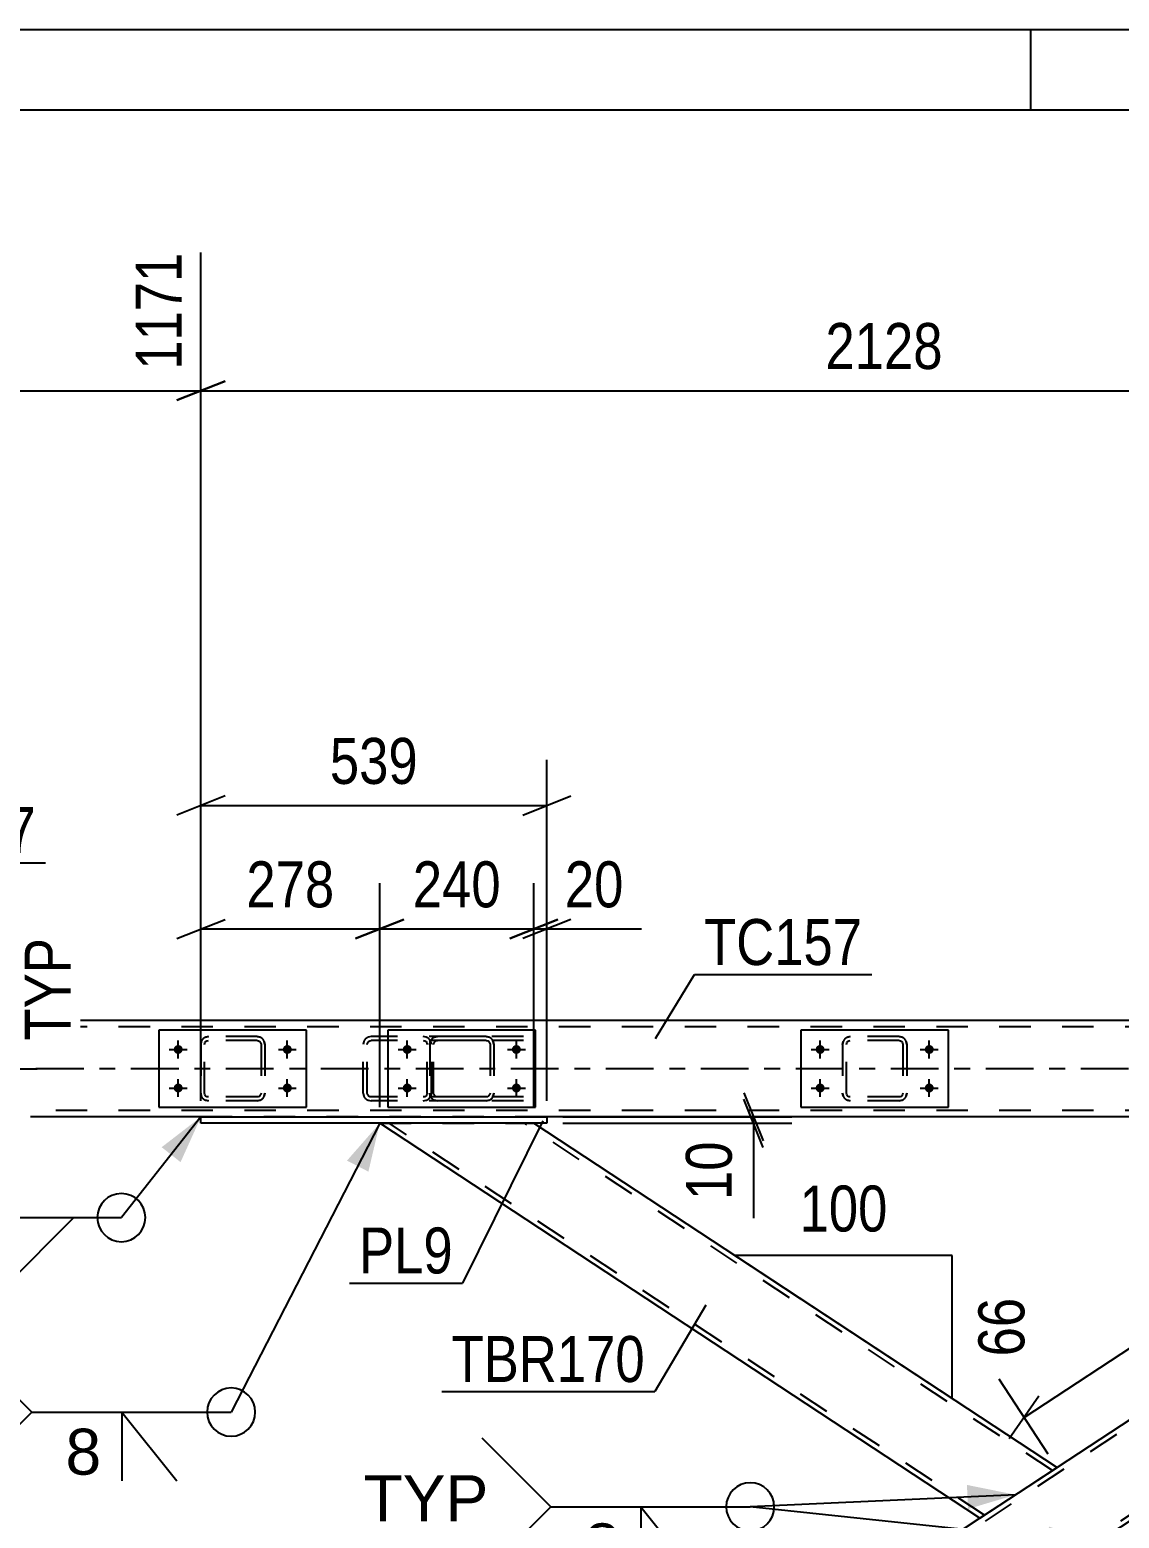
# Model space of a CAD drawing. Header units: millimetres. Extents: x -808 to 381, y -747 to 94.
# Drawn here: x -731.3 to -663.4, y 1.6 to 94.3 of the extents above; entities that cross this region are included whole.
import ezdxf

# ---------------------------------------------------------------- set-up
doc = ezdxf.new("R2010")
doc.units = ezdxf.units.MM
doc.linetypes.add('DXK_LINE_DOT2', pattern=[3.9198, 1.9599, -1.9599])
doc.linetypes.add('DXK_LINE_DOT3', pattern=[5.9187, 2.979, -0.9799, 0.9799, -0.9799])
doc.styles.add('Arial', font='arial.ttf', dxfattribs={"height": 0.2})
doc.styles.add('Arial Narrow', font='ARIALN.TTF', dxfattribs={"height": 0.2})

# ---------------------------------------------------------------- blocks, each defined once
blk = doc.blocks.new('Unknown-232923327-64945')
at = {"color": 5, "linetype": 'Continuous'}
for p, q in [((381.123, 94.316), (-807.877, 94.316)), ((-668.877, 89.316), (-668.877, 94.316)), ((376.123, 89.316), (-802.877, 89.316))]:
    blk.add_line(p, q, dxfattribs=at)
blk = doc.blocks.new('Part-232923327-69536 - 69491')
at = {"color": 7, "linetype": 'DXK_LINE_DOT2'}
for p, q in [((-709.975, 31.598), (-710.171, 31.562)), ((-700.494, 31.598), (-709.975, 31.598)), ((-706.545, 31.562), (-706.74, 31.598)), ((-710.447, 31.302), (-710.486, 31.118)), ((-710.486, 28.078), (-710.486, 31.118)), ((-710.231, 31.118), (-710.211, 31.21)), ((-710.231, 28.078), (-710.231, 31.118)), ((-710.211, 31.21), (-710.156, 31.288)), ((-710.156, 31.288), (-710.073, 31.34)), ((-710.073, 31.34), (-709.975, 31.358)), ((-700.494, 31.358), (-709.975, 31.358)), ((-706.74, 31.358), (-706.642, 31.34)), ((-706.642, 31.34), (-706.56, 31.288)), ((-706.56, 31.288), (-706.504, 31.21)), ((-706.504, 31.21), (-706.485, 31.118)), ((-706.485, 28.078), (-706.485, 31.118)), ((-706.229, 31.118), (-706.268, 31.302)), ((-706.229, 28.078), (-706.229, 31.118)), ((-710.486, 28.078), (-710.447, 27.895)), ((-710.211, 27.986), (-710.231, 28.078)), ((-710.156, 27.909), (-710.211, 27.986)), ((-710.073, 27.857), (-710.156, 27.909)), ((-709.975, 27.838), (-710.073, 27.857)), ((-700.494, 27.838), (-709.975, 27.838)), ((-706.642, 27.857), (-706.74, 27.838)), ((-706.56, 27.909), (-706.642, 27.857)), ((-706.504, 27.986), (-706.56, 27.909)), ((-706.485, 28.078), (-706.504, 27.986)), ((-706.268, 27.895), (-706.229, 28.078)), ((-710.171, 27.635), (-709.975, 27.598)), ((-700.494, 27.598), (-709.975, 27.598)), ((-706.74, 27.598), (-706.545, 27.635))]:
    blk.add_line(p, q, dxfattribs=at)
for centre, start, end in [((-709.995, 31.098), 110.75832, 155.68005), ((-706.721, 31.098), 24.31996, 69.24169), ((-709.995, 28.099), 204.31996, 249.24169), ((-706.721, 28.099), 290.75832, 335.68005)]:
    blk.add_arc(centre, 0.496, start, end, dxfattribs=at)
blk = doc.blocks.new('Part-232923327-142490 - 69491')
at = {"color": 7, "linetype": 'DXK_LINE_DOT2'}
for p, q in [((-706.037, 31.562), (-705.854, 31.598)), ((-705.854, 31.598), (-706.037, 31.562)), ((-702.814, 31.598), (-705.854, 31.598)), ((-702.814, 31.598), (-702.63, 31.562)), ((-702.63, 31.562), (-702.814, 31.598)), ((-706.334, 31.118), (-706.297, 31.302)), ((-706.297, 31.302), (-706.334, 31.118)), ((-706.334, 31.118), (-706.334, 28.078)), ((-706.094, 31.118), (-706.076, 31.21)), ((-706.094, 28.078), (-706.094, 31.118)), ((-706.076, 31.21), (-706.024, 31.288)), ((-706.024, 31.288), (-705.946, 31.34)), ((-705.946, 31.34), (-705.854, 31.358)), ((-702.814, 31.358), (-705.854, 31.358)), ((-702.814, 31.358), (-702.722, 31.34)), ((-702.722, 31.34), (-702.644, 31.288)), ((-702.644, 31.288), (-702.592, 31.21)), ((-702.592, 31.21), (-702.574, 31.118)), ((-702.574, 31.118), (-702.574, 28.078)), ((-702.37, 31.302), (-702.334, 31.118)), ((-702.334, 31.118), (-702.37, 31.302)), ((-702.334, 31.118), (-702.334, 28.078)), ((-706.297, 27.895), (-706.334, 28.078)), ((-706.334, 28.078), (-706.297, 27.895)), ((-706.076, 27.986), (-706.094, 28.078)), ((-706.024, 27.909), (-706.076, 27.986)), ((-705.946, 27.857), (-706.024, 27.909)), ((-705.854, 27.838), (-705.946, 27.857)), ((-702.814, 27.838), (-705.854, 27.838)), ((-702.722, 27.857), (-702.814, 27.838)), ((-702.644, 27.909), (-702.722, 27.857)), ((-702.592, 27.986), (-702.644, 27.909)), ((-702.574, 28.078), (-702.592, 27.986)), ((-702.334, 28.078), (-702.37, 27.895)), ((-702.37, 27.895), (-702.334, 28.078)), ((-705.854, 27.598), (-706.037, 27.635)), ((-706.037, 27.635), (-705.854, 27.598)), ((-702.814, 27.598), (-705.854, 27.598)), ((-702.63, 27.635), (-702.814, 27.598)), ((-702.814, 27.598), (-702.63, 27.635))]:
    blk.add_line(p, q, dxfattribs=at)
at = {"color": 7, "linetype": 'DXK_LINE_DOT3'}
blk.add_line((-704.334, 29.598), (-704.334, 29.598), dxfattribs=at)
at = {"color": 7, "linetype": 'DXK_LINE_DOT2'}
for centre, start, end in [((-705.854, 31.118), 112.50001, 157.50001), ((-705.854, 31.118), 112.50001, 157.50001), ((-702.814, 31.118), 22.50001, 67.50001), ((-702.814, 31.118), 22.50001, 67.50001), ((-705.854, 28.078), 202.50001, 247.50001), ((-705.854, 28.078), 202.50001, 247.50001), ((-702.814, 28.078), 292.50001, 337.50001), ((-702.814, 28.078), 292.50001, 337.50001)]:
    blk.add_arc(centre, 0.48, start, end, dxfattribs=at)
blk = doc.blocks.new('Part-232923327-69566 - 69491')
at = {"color": 2, "linetype": 'Continuous'}
for p, q in [((-605.006, 32.598), (-731.206, 32.598)), ((-720.587, 26.598), (-731.206, 26.598)), ((-635.452, 26.598), (-699.041, 26.598))]:
    blk.add_line(p, q, dxfattribs=at)
at = {"color": 7, "linetype": 'DXK_LINE_DOT2'}
for p, q in [((-100.513, 32.198), (-731.206, 32.198)), ((-100.513, 26.998), (-731.206, 26.998)), ((-699.041, 26.598), (-720.587, 26.598))]:
    blk.add_line(p, q, dxfattribs=at)
at = {"color": 7, "linetype": 'DXK_LINE_DOT3'}
blk.add_line((-100.513, 29.598), (-731.206, 29.598), dxfattribs=at)
blk = doc.blocks.new('Part-232923327-69571 - 69491')
at = {"color": 2, "linetype": 'Continuous'}
for p, q in [((-672.051, 1.598), (-709.449, 26.198)), ((-699.841, 26.198), (-667.247, 4.758)), ((-672.051, 1.598), (-667.247, 4.758))]:
    blk.add_line(p, q, dxfattribs=at)
at = {"color": 7, "linetype": 'DXK_LINE_DOT2'}
for p, q in [((-709.449, 26.198), (-699.841, 26.198)), ((-671.76, 1.79), (-708.867, 26.198)), ((-667.538, 4.567), (-700.423, 26.198))]:
    blk.add_line(p, q, dxfattribs=at)
blk = doc.blocks.new('Part-232923327-69512 - 69491')
at = {"color": 7, "linetype": 'DXK_LINE_DOT2'}
for p, q in [((-634.07, 26.198), (-709.413, -23.361)), ((-625.627, 26.198), (-700.97, -23.361)), ((-625.045, 26.198), (-634.652, 26.198)), ((-667.247, 4.758), (-672.051, 1.598)), ((-662.443, 1.598), (-667.247, -1.561)), ((-700.387, -23.361), (-709.995, -23.361))]:
    blk.add_line(p, q, dxfattribs=at)
at = {"color": 2, "linetype": 'Continuous'}
for p, q in [((-634.652, 26.198), (-667.247, 4.758)), ((-625.045, 26.198), (-662.443, 1.598)), ((-672.051, 1.598), (-709.995, -23.361)), ((-667.247, -1.561), (-700.387, -23.361))]:
    blk.add_line(p, q, dxfattribs=at)
blk = doc.blocks.new('Part-232923327-69592 - 69491')
at = {"color": 2, "linetype": 'Continuous'}
for p, q in [((-720.587, 26.598), (-699.041, 26.598)), ((-720.587, 26.198), (-720.587, 26.598)), ((-699.041, 26.198), (-720.587, 26.198)), ((-699.041, 26.598), (-699.041, 26.198))]:
    blk.add_line(p, q, dxfattribs=at)
blk = doc.blocks.new('Part-232923327-142432 - 69491')
at = {"color": 7, "linetype": 'DXK_LINE_DOT2'}
for p, q in [((-720.309, 31.562), (-720.126, 31.598)), ((-720.126, 31.598), (-720.309, 31.562)), ((-717.086, 31.598), (-720.126, 31.598)), ((-717.086, 31.598), (-716.902, 31.562)), ((-716.902, 31.562), (-717.086, 31.598)), ((-720.606, 31.118), (-720.569, 31.302)), ((-720.569, 31.302), (-720.606, 31.118)), ((-720.606, 31.118), (-720.606, 28.078)), ((-720.366, 31.118), (-720.347, 31.21)), ((-720.366, 28.078), (-720.366, 31.118)), ((-720.347, 31.21), (-720.295, 31.288)), ((-720.295, 31.288), (-720.218, 31.34)), ((-720.218, 31.34), (-720.126, 31.358)), ((-717.086, 31.358), (-720.126, 31.358)), ((-717.086, 31.358), (-716.994, 31.34)), ((-716.994, 31.34), (-716.916, 31.288)), ((-716.916, 31.288), (-716.864, 31.21)), ((-716.864, 31.21), (-716.846, 31.118)), ((-716.846, 31.118), (-716.846, 28.078)), ((-716.642, 31.302), (-716.606, 31.118)), ((-716.606, 31.118), (-716.642, 31.302)), ((-716.606, 31.118), (-716.606, 28.078)), ((-720.569, 27.895), (-720.606, 28.078)), ((-720.606, 28.078), (-720.569, 27.895)), ((-720.347, 27.986), (-720.366, 28.078)), ((-720.295, 27.909), (-720.347, 27.986)), ((-720.218, 27.857), (-720.295, 27.909)), ((-720.126, 27.838), (-720.218, 27.857)), ((-717.086, 27.838), (-720.126, 27.838)), ((-716.994, 27.857), (-717.086, 27.838)), ((-716.916, 27.909), (-716.994, 27.857)), ((-716.864, 27.986), (-716.916, 27.909)), ((-716.846, 28.078), (-716.864, 27.986)), ((-716.606, 28.078), (-716.642, 27.895)), ((-716.642, 27.895), (-716.606, 28.078)), ((-720.126, 27.598), (-720.309, 27.635)), ((-720.309, 27.635), (-720.126, 27.598)), ((-717.086, 27.598), (-720.126, 27.598)), ((-716.902, 27.635), (-717.086, 27.598)), ((-717.086, 27.598), (-716.902, 27.635))]:
    blk.add_line(p, q, dxfattribs=at)
at = {"color": 7, "linetype": 'DXK_LINE_DOT3'}
blk.add_line((-718.606, 29.598), (-718.606, 29.598), dxfattribs=at)
at = {"color": 7, "linetype": 'DXK_LINE_DOT2'}
for centre, start, end in [((-720.126, 31.118), 112.50001, 157.50001), ((-720.126, 31.118), 112.50001, 157.50001), ((-717.086, 31.118), 22.50001, 67.50001), ((-717.086, 31.118), 22.50001, 67.50001), ((-720.126, 28.078), 202.50001, 247.50001), ((-720.126, 28.078), 202.50001, 247.50001), ((-717.086, 28.078), 292.50001, 337.50001), ((-717.086, 28.078), 292.50001, 337.50001)]:
    blk.add_arc(centre, 0.48, start, end, dxfattribs=at)
blk = doc.blocks.new('Bolt-232923327-142549 - 69491')
at = {"linetype": 'Continuous'}
for points in [[(-707.734, 31.078, -1), (-707.734, 30.518, -1)], [(-700.934, 31.078, -1), (-700.934, 30.518, -1)], [(-707.734, 28.678, -1), (-707.734, 28.118, -1)], [(-700.934, 28.678, -1), (-700.934, 28.118, -1)]]:
    blk.add_hatch(color=1, dxfattribs=at).paths.add_polyline_path(points)
at = {"color": 1, "linetype": 'Continuous'}
for p, q in [((-708.294, 30.798), (-707.174, 30.798)), ((-707.734, 30.238), (-707.734, 31.358)), ((-701.494, 30.798), (-700.374, 30.798)), ((-700.934, 30.238), (-700.934, 31.358)), ((-707.734, 27.838), (-707.734, 28.958)), ((-700.934, 27.838), (-700.934, 28.958)), ((-708.294, 28.398), (-707.174, 28.398)), ((-701.494, 28.398), (-700.374, 28.398))]:
    blk.add_line(p, q, dxfattribs=at)
blk = doc.blocks.new('Part-232923327-142491 - 69491')
at = {"color": 2, "linetype": 'Continuous'}
for p, q in [((-699.734, 31.998), (-708.934, 31.998)), ((-708.934, 31.998), (-708.934, 27.198)), ((-699.734, 27.198), (-699.734, 31.998)), ((-708.934, 27.198), (-699.734, 27.198))]:
    blk.add_line(p, q, dxfattribs=at)
blk = doc.blocks.new('Part-232923327-142433 - 69491')
at = {"color": 2, "linetype": 'Continuous'}
for p, q in [((-714.006, 31.998), (-723.206, 31.998)), ((-723.206, 31.998), (-723.206, 27.198)), ((-714.006, 27.198), (-714.006, 31.998)), ((-723.206, 27.198), (-714.006, 27.198))]:
    blk.add_line(p, q, dxfattribs=at)
blk = doc.blocks.new('Part-232923327-142436 - 69491')
at = {"color": 7, "linetype": 'DXK_LINE_DOT2'}
for p, q in [((-680.309, 31.562), (-680.126, 31.598)), ((-680.126, 31.598), (-680.309, 31.562)), ((-677.086, 31.598), (-680.126, 31.598)), ((-677.086, 31.598), (-676.902, 31.562)), ((-676.902, 31.562), (-677.086, 31.598)), ((-680.606, 31.118), (-680.569, 31.302)), ((-680.569, 31.302), (-680.606, 31.118)), ((-680.606, 31.118), (-680.606, 28.078)), ((-680.366, 31.118), (-680.347, 31.21)), ((-680.366, 28.078), (-680.366, 31.118)), ((-680.347, 31.21), (-680.295, 31.288)), ((-680.295, 31.288), (-680.218, 31.34)), ((-680.218, 31.34), (-680.126, 31.358)), ((-677.086, 31.358), (-680.126, 31.358)), ((-677.086, 31.358), (-676.994, 31.34)), ((-676.994, 31.34), (-676.916, 31.288)), ((-676.916, 31.288), (-676.864, 31.21)), ((-676.864, 31.21), (-676.846, 31.118)), ((-676.846, 31.118), (-676.846, 28.078)), ((-676.642, 31.302), (-676.606, 31.118)), ((-676.606, 31.118), (-676.642, 31.302)), ((-676.606, 31.118), (-676.606, 28.078)), ((-680.569, 27.895), (-680.606, 28.078)), ((-680.606, 28.078), (-680.569, 27.895)), ((-680.347, 27.986), (-680.366, 28.078)), ((-680.295, 27.909), (-680.347, 27.986)), ((-680.218, 27.857), (-680.295, 27.909)), ((-680.126, 27.838), (-680.218, 27.857)), ((-677.086, 27.838), (-680.126, 27.838)), ((-676.994, 27.857), (-677.086, 27.838)), ((-676.916, 27.909), (-676.994, 27.857)), ((-676.864, 27.986), (-676.916, 27.909)), ((-676.846, 28.078), (-676.864, 27.986)), ((-676.606, 28.078), (-676.642, 27.895)), ((-676.642, 27.895), (-676.606, 28.078)), ((-680.126, 27.598), (-680.309, 27.635)), ((-680.309, 27.635), (-680.126, 27.598)), ((-677.086, 27.598), (-680.126, 27.598)), ((-676.902, 27.635), (-677.086, 27.598)), ((-677.086, 27.598), (-676.902, 27.635))]:
    blk.add_line(p, q, dxfattribs=at)
at = {"color": 7, "linetype": 'DXK_LINE_DOT3'}
blk.add_line((-678.606, 29.598), (-678.606, 29.598), dxfattribs=at)
at = {"color": 7, "linetype": 'DXK_LINE_DOT2'}
for centre, start, end in [((-680.126, 31.118), 112.50001, 157.50001), ((-680.126, 31.118), 112.50001, 157.50001), ((-677.086, 31.118), 22.50001, 67.50001), ((-677.086, 31.118), 22.50001, 67.50001), ((-680.126, 28.078), 202.50001, 247.50001), ((-680.126, 28.078), 202.50001, 247.50001), ((-677.086, 28.078), 292.50001, 337.50001), ((-677.086, 28.078), 292.50001, 337.50001)]:
    blk.add_arc(centre, 0.48, start, end, dxfattribs=at)
blk = doc.blocks.new('Part-232923327-142437 - 69491')
at = {"color": 2, "linetype": 'Continuous'}
for p, q in [((-674.006, 31.998), (-683.206, 31.998)), ((-683.206, 31.998), (-683.206, 27.198)), ((-674.006, 27.198), (-674.006, 31.998)), ((-683.206, 27.198), (-674.006, 27.198))]:
    blk.add_line(p, q, dxfattribs=at)
blk = doc.blocks.new('Bolt-232923327-142522 - 69491')
at = {"linetype": 'Continuous'}
for points in [[(-722.006, 31.078, -1), (-722.006, 30.518, -1)], [(-715.206, 31.078, -1), (-715.206, 30.518, -1)], [(-722.006, 28.678, -1), (-722.006, 28.118, -1)], [(-715.206, 28.678, -1), (-715.206, 28.118, -1)]]:
    blk.add_hatch(color=1, dxfattribs=at).paths.add_polyline_path(points)
at = {"color": 1, "linetype": 'Continuous'}
for p, q in [((-722.566, 30.798), (-721.446, 30.798)), ((-722.006, 30.238), (-722.006, 31.358)), ((-715.766, 30.798), (-714.646, 30.798)), ((-715.206, 30.238), (-715.206, 31.358)), ((-722.006, 27.838), (-722.006, 28.958)), ((-715.206, 27.838), (-715.206, 28.958)), ((-722.566, 28.398), (-721.446, 28.398)), ((-715.766, 28.398), (-714.646, 28.398))]:
    blk.add_line(p, q, dxfattribs=at)
blk = doc.blocks.new('Bolt-232923327-142524 - 69491')
at = {"linetype": 'Continuous'}
for points in [[(-682.006, 31.078, -1), (-682.006, 30.518, -1)], [(-675.206, 31.078, -1), (-675.206, 30.518, -1)], [(-682.006, 28.678, -1), (-682.006, 28.118, -1)], [(-675.206, 28.678, -1), (-675.206, 28.118, -1)]]:
    blk.add_hatch(color=1, dxfattribs=at).paths.add_polyline_path(points)
at = {"color": 1, "linetype": 'Continuous'}
for p, q in [((-682.566, 30.798), (-681.446, 30.798)), ((-682.006, 30.238), (-682.006, 31.358)), ((-675.766, 30.798), (-674.646, 30.798)), ((-675.206, 30.238), (-675.206, 31.358)), ((-682.006, 27.838), (-682.006, 28.958)), ((-675.206, 27.838), (-675.206, 28.958)), ((-682.566, 28.398), (-681.446, 28.398)), ((-675.766, 28.398), (-674.646, 28.398))]:
    blk.add_line(p, q, dxfattribs=at)
blk = doc.blocks.new('AngleDimension-232923327-141459 - 69491')
at = {"color": 7, "linetype": 'Continuous'}
for p, q in [((-683.224, 15.268), (-687.315, 17.959)), ((-673.781, 17.959), (-687.315, 17.959)), ((-673.781, 9.056), (-687.315, 17.959)), ((-673.781, 9.056), (-673.781, 17.959))]:
    blk.add_line(p, q, dxfattribs=at)
at = {"color": 0}
for points in [[(-677.206, 18.859), (-677.206, 23.059), (-683.89, 23.059), (-683.89, 18.859)], [(-668.681, 15.936), (-672.881, 15.936), (-672.881, 11.079), (-668.681, 11.079)]]:
    blk.add_wipeout(points, dxfattribs=at)
at = {"color": 3, "style": 'Arial Narrow'}
blk.add_text('100', height=2.8633, dxfattribs=at).set_placement((-683.29, 19.459))
blk.add_text('66', height=2.8633, rotation=90.00021, dxfattribs=at).set_placement((-669.281, 11.679))
blk = doc.blocks.new('StraightDimension-232923327-84852 - 69491')
at = {"color": 7, "linetype": 'Continuous'}
for p, q in [((-720.587, 27.598), (-720.587, 41.153)), ((-709.449, 27.198), (-709.449, 41.153)), ((-722.087, 37.703), (-719.087, 38.903)), ((-720.587, 38.303), (-709.449, 38.303)), ((-707.949, 38.903), (-710.949, 37.703))]:
    blk.add_line(p, q, dxfattribs=at)
at = {"color": 0}
blk.add_wipeout([(-711.676, 39.053), (-711.676, 43.253), (-718.36, 43.253), (-718.36, 39.053)], dxfattribs=at)
at = {"color": 3, "style": 'Arial Narrow'}
blk.add_text('278', height=2.8633, dxfattribs=at).set_placement((-717.76, 39.653))
blk = doc.blocks.new('StraightDimension-232923327-83541 - 69491')
at = {"color": 7, "linetype": 'Continuous'}
for p, q in [((-635.202, 27.034), (-638.266, 31.692)), ((-637.623, 27.985), (-635.776, 30.637)), ((-669.294, 7.871), (-636.7, 29.311)), ((-667.796, 5.594), (-670.86, 10.252)), ((-668.371, 9.197), (-670.218, 6.546))]:
    blk.add_line(p, q, dxfattribs=at)
at = {"color": 0}
blk.add_wipeout([(-650.617, 21.054), (-652.925, 24.563), (-658.51, 20.89), (-656.202, 17.381)], dxfattribs=at)
at = {"color": 3, "style": 'Arial Narrow'}
blk.add_text('975', height=2.8633, rotation=33.33468, dxfattribs=at).set_placement((-656.03, 18.212))
blk = doc.blocks.new('StraightDimension-232923327-156422 - 69491')
at = {"color": 7, "linetype": 'Continuous'}
for p, q in [((-733.203, 31.598), (-733.203, 37.505)), ((-733.203, 31.598), (-733.203, 37.505)), ((-733.803, 33.098), (-732.603, 30.098)), ((-738.786, 31.598), (-730.803, 31.598)), ((-733.203, 29.598), (-733.203, 31.598)), ((-732.603, 28.098), (-733.803, 31.098)), ((-738.306, 29.598), (-730.803, 29.598))]:
    blk.add_line(p, q, dxfattribs=at)
at = {"color": 0, "linetype": 'Continuous'}
blk.add_wipeout([(-728.103, 38.346), (-732.303, 38.346), (-732.303, 30.757), (-728.103, 30.757)], dxfattribs=at)
at = {"color": 0}
blk.add_wipeout([(-733.953, 36.98), (-738.153, 36.98), (-738.153, 32.123), (-733.953, 32.123)], dxfattribs=at)
at = {"color": 3, "linetype": 'Continuous', "style": 'Arial Narrow'}
blk.add_text('TYP', height=2.8633, rotation=90.00021, dxfattribs=at).set_placement((-728.703, 31.357))
at = {"color": 3, "style": 'Arial Narrow'}
blk.add_text('50', height=2.8633, rotation=90.00021, dxfattribs=at).set_placement((-734.553, 32.723))
blk = doc.blocks.new('StraightDimension-232923327-83134 - 69491')
at = {"color": 7, "linetype": 'Continuous'}
for p, q in [((-686.76, 28.098), (-685.56, 25.098)), ((-685.56, 24.698), (-686.76, 27.698)), ((-698.041, 26.598), (-683.76, 26.598)), ((-698.041, 26.198), (-683.76, 26.198)), ((-686.16, 26.198), (-686.16, 26.598)), ((-686.16, 26.198), (-686.16, 20.292)), ((-686.16, 26.198), (-686.16, 20.292))]:
    blk.add_line(p, q, dxfattribs=at)
at = {"color": 0}
blk.add_wipeout([(-686.91, 25.673), (-691.11, 25.673), (-691.11, 20.817), (-686.91, 20.817)], dxfattribs=at)
at = {"color": 3, "style": 'Arial Narrow'}
blk.add_text('10', height=2.8633, rotation=90.00021, dxfattribs=at).set_placement((-687.51, 21.417))
blk = doc.blocks.new('StraightDimension-232923327-84783 - 69491')
at = {"color": 7, "linetype": 'Continuous'}
for p, q in [((-720.587, 27.598), (-720.587, 48.841)), ((-699.041, 27.598), (-699.041, 48.841)), ((-719.087, 46.591), (-722.087, 45.391)), ((-700.541, 45.391), (-697.541, 46.591)), ((-720.587, 45.991), (-699.041, 45.991))]:
    blk.add_line(p, q, dxfattribs=at)
at = {"color": 0}
blk.add_wipeout([(-706.472, 46.741), (-706.472, 50.941), (-713.156, 50.941), (-713.156, 46.741)], dxfattribs=at)
at = {"color": 3, "style": 'Arial Narrow'}
blk.add_text('539', height=2.8633, dxfattribs=at).set_placement((-712.556, 47.341))
blk = doc.blocks.new('StraightDimension-232923327-84850 - 69491')
at = {"color": 7, "linetype": 'Continuous'}
for p, q in [((-699.841, 27.198), (-699.841, 41.153)), ((-699.041, 27.598), (-699.041, 41.153)), ((-701.341, 37.703), (-698.341, 38.903)), ((-697.541, 38.903), (-700.541, 37.703)), ((-699.841, 38.303), (-699.041, 38.303)), ((-699.041, 38.303), (-693.135, 38.303)), ((-699.041, 38.303), (-693.135, 38.303))]:
    blk.add_line(p, q, dxfattribs=at)
at = {"color": 0}
blk.add_wipeout([(-693.66, 39.053), (-693.66, 43.253), (-698.516, 43.253), (-698.516, 39.053)], dxfattribs=at)
at = {"color": 3, "style": 'Arial Narrow'}
blk.add_text('20', height=2.8633, dxfattribs=at).set_placement((-697.916, 39.653))
blk = doc.blocks.new('StraightDimension-232923327-84851 - 69491')
at = {"color": 7, "linetype": 'Continuous'}
for p, q in [((-709.449, 27.198), (-709.449, 41.153)), ((-699.841, 27.198), (-699.841, 41.153)), ((-710.949, 37.703), (-707.949, 38.903)), ((-709.449, 38.303), (-699.841, 38.303)), ((-698.341, 38.903), (-701.341, 37.703))]:
    blk.add_line(p, q, dxfattribs=at)
at = {"color": 0}
blk.add_wipeout([(-701.303, 39.053), (-701.303, 43.253), (-707.987, 43.253), (-707.987, 39.053)], dxfattribs=at)
at = {"color": 3, "style": 'Arial Narrow'}
blk.add_text('240', height=2.8633, dxfattribs=at).set_placement((-707.387, 39.653))
blk = doc.blocks.new('StraightDimension-232923327-156218 - 69491')
at = {"color": 7, "linetype": 'Continuous'}
for p, q in [((-720.587, 27.598), (-720.587, 80.447)), ((-635.452, 27.598), (-635.452, 80.447)), ((-719.087, 72.434), (-722.087, 71.234)), ((-636.952, 71.234), (-633.952, 72.434)), ((-720.587, 71.834), (-635.452, 71.834))]:
    blk.add_line(p, q, dxfattribs=at)
at = {"color": 0}
blk.add_wipeout([(-673.763, 72.584), (-673.763, 76.784), (-682.276, 76.784), (-682.276, 72.584)], dxfattribs=at)
at = {"color": 3, "style": 'Arial Narrow'}
blk.add_text('2128', height=2.8633, dxfattribs=at).set_placement((-681.676, 73.184))
at = {"color": 0, "linetype": 'Continuous'}
blk.add_wipeout([(-636.052, 81.047), (-640.252, 81.047), (-640.252, 72.534), (-636.052, 72.534)], dxfattribs=at)
at = {"color": 3, "linetype": 'Continuous', "style": 'Arial Narrow'}
blk.add_text('3300', height=2.8633, rotation=90.00021, dxfattribs=at).set_placement((-636.652, 73.134))
blk = doc.blocks.new('StraightDimension-232923327-156219 - 69491')
at = {"color": 7, "linetype": 'Continuous'}
for p, q in [((-720.587, 27.598), (-720.587, 80.447)), ((-754.134, 33.598), (-754.134, 74.962)), ((-752.634, 72.434), (-755.634, 71.234)), ((-722.087, 71.234), (-719.087, 72.434)), ((-754.134, 71.834), (-720.587, 71.834))]:
    blk.add_line(p, q, dxfattribs=at)
at = {"color": 0}
blk.add_wipeout([(-733.104, 72.584), (-733.104, 76.784), (-741.617, 76.784), (-741.617, 72.584)], dxfattribs=at)
at = {"color": 3, "style": 'Arial Narrow'}
blk.add_text('1171', height=2.8633, dxfattribs=at).set_placement((-741.017, 73.184))
at = {"color": 0, "linetype": 'Continuous'}
for points in [[(-721.187, 81.047), (-725.387, 81.047), (-725.387, 72.534), (-721.187, 72.534)], [(-754.734, 75.562), (-758.934, 75.562), (-758.934, 72.534), (-754.734, 72.534)]]:
    blk.add_wipeout(points, dxfattribs=at)
at = {"color": 3, "linetype": 'Continuous', "style": 'Arial Narrow'}
for s, height, p in [('1171', 2.8633, (-721.787, 73.134)), ('0', 2.863, (-755.334, 73.134))]:
    blk.add_text(s, height=height, rotation=90.00021, dxfattribs=at).set_placement(p)
blk = doc.blocks.new('Mark-232923327-82778 - 69491')
at = {"color": 30, "linetype": 'Continuous'}
for p, q in [((-692.273, 31.49), (-689.841, 35.458)), ((-689.841, 35.458), (-678.776, 35.458))]:
    blk.add_line(p, q, dxfattribs=at)
at = {"color": 0}
blk.add_wipeout([(-679.376, 36.058), (-679.376, 39.058), (-689.241, 39.058), (-689.241, 36.058)], dxfattribs=at)
blk.add_wipeout([(-679.376, 36.058), (-679.376, 39.058), (-689.241, 39.058), (-689.241, 36.058)], dxfattribs=at)
at = {"color": 3, "style": 'Arial Narrow'}
blk.add_text('TC157', height=2.8633, dxfattribs=at).set_placement((-689.241, 36.058))
blk = doc.blocks.new('Mark-232923327-82787 - 69491')
at = {"color": 30, "linetype": 'Continuous'}
for p in [(-689.125, 14.878), (-705.572, 9.483)]:
    blk.add_line(p, (-692.316, 9.483), dxfattribs=at)
at = {"color": 0}
blk.add_wipeout([(-692.916, 10.083), (-692.916, 13.083), (-704.972, 13.083), (-704.972, 10.083)], dxfattribs=at)
blk.add_wipeout([(-692.916, 10.083), (-692.916, 13.083), (-704.972, 13.083), (-704.972, 10.083)], dxfattribs=at)
at = {"color": 3, "style": 'Arial Narrow'}
blk.add_text('TBR170', height=2.8633, dxfattribs=at).set_placement((-704.972, 10.083))
blk = doc.blocks.new('Mark-232923327-83060 - 69491')
at = {"color": 30, "linetype": 'Continuous'}
for p in [(-699.285, 26.353), (-711.338, 16.245)]:
    blk.add_line(p, (-704.291, 16.245), dxfattribs=at)
at = {"color": 0}
blk.add_wipeout([(-704.891, 16.845), (-704.891, 19.845), (-710.738, 19.845), (-710.738, 16.845)], dxfattribs=at)
blk.add_wipeout([(-704.891, 16.845), (-704.891, 19.845), (-710.738, 19.845), (-710.738, 16.845)], dxfattribs=at)
at = {"color": 3, "style": 'Arial Narrow'}
blk.add_text('PL9', height=2.8633, dxfattribs=at).set_placement((-710.738, 16.845))
blk = doc.blocks.new('WeldMark-232923327-83176 - 69491')
at = {"linetype": 'Continuous'}
blk.add_hatch(color=30, dxfattribs=at).paths.add_polyline_path([(-711.489, 23.874), (-709.449, 26.198), (-710.155, 23.188)])
at = {"color": 30, "linetype": 'Continuous'}
for p in [(-709.449, 26.198), (-731.13, 8.211)]:
    blk.add_line(p, (-718.706, 8.211), dxfattribs=at)
at = {"color": 3, "linetype": 'Continuous'}
for p, q in [((-731.13, 8.211), (-735.415, 12.497)), ((-731.13, 8.211), (-735.415, 3.926)), ((-725.52, 8.211), (-722.092, 3.926)), ((-725.52, 8.211), (-725.52, 3.926))]:
    blk.add_line(p, q, dxfattribs=at)
for start, end in [(90, 270), (270, 90)]:
    blk.add_arc((-718.706, 8.211), 1.5, start, end, dxfattribs=at)
at = {"color": 0}
blk.add_wipeout([(-726.606, 4.111), (-726.606, 7.511), (-729.23, 7.511), (-729.23, 4.111)], dxfattribs=at)
at = {"color": 3, "style": 'Arial'}
blk.add_text('8', height=2.865, dxfattribs=at).set_placement((-729.03, 4.311))
at = {"color": 0, "linetype": 'Continuous'}
blk.add_wipeout([(-735.03, 7.311), (-735.03, 10.311), (-742.805, 10.311), (-742.805, 7.311)], dxfattribs=at)
blk.add_wipeout([(-735.03, 7.311), (-735.03, 10.311), (-742.805, 10.311), (-742.805, 7.311)], dxfattribs=at)
at = {"color": 3, "linetype": 'Continuous', "style": 'Arial'}
blk.add_text('TYP', height=2.8652, dxfattribs=at).set_placement((-742.805, 7.311))
blk = doc.blocks.new('WeldMark-232923327-85691 - 69491')
at = {"linetype": 'Continuous'}
blk.add_hatch(color=30, dxfattribs=at).paths.add_polyline_path([(-723.036, 24.71), (-720.587, 26.598), (-721.859, 23.78)])
at = {"color": 30, "linetype": 'Continuous'}
for p in [(-720.587, 26.598), (-740.195, 20.325)]:
    blk.add_line(p, (-725.548, 20.325), dxfattribs=at)
at = {"color": 3, "linetype": 'Continuous'}
for p, q in [((-740.195, 20.325), (-744.481, 24.61)), ((-740.195, 20.325), (-744.481, 16.039)), ((-732.791, 20.325), (-728.505, 20.325)), ((-728.505, 20.325), (-732.791, 16.039)), ((-732.791, 16.039), (-732.791, 20.325))]:
    blk.add_line(p, q, dxfattribs=at)
for start, end in [(90, 270), (270, 90)]:
    blk.add_arc((-725.548, 20.325), 1.5, start, end, dxfattribs=at)
at = {"color": 0}
blk.add_wipeout([(-733.448, 16.225), (-733.448, 19.625), (-738.295, 19.625), (-738.295, 16.225)], dxfattribs=at)
at = {"color": 3, "style": 'Arial'}
blk.add_text('10', height=2.8652, dxfattribs=at).set_placement((-738.095, 16.425))
at = {"color": 0, "linetype": 'Continuous'}
blk.add_wipeout([(-744.095, 19.425), (-744.095, 22.425), (-751.871, 22.425), (-751.871, 19.425)], dxfattribs=at)
blk.add_wipeout([(-744.095, 19.425), (-744.095, 22.425), (-751.871, 22.425), (-751.871, 19.425)], dxfattribs=at)
at = {"color": 3, "linetype": 'Continuous', "style": 'Arial'}
blk.add_text('TYP', height=2.8652, dxfattribs=at).set_placement((-751.871, 19.425))
blk = doc.blocks.new('WeldMark-232923327-87079 - 69491')
at = {"linetype": 'Continuous'}
for points in [[(-672.859, 3.674), (-669.828, 3.06), (-672.791, 2.175)], [(-667.749, 1.082), (-664.845, 0.019), (-667.907, -0.41)]]:
    blk.add_hatch(color=30, dxfattribs=at).paths.add_polyline_path(points)
at = {"color": 3, "linetype": 'Continuous'}
for p, q in [((-698.787, 2.31), (-703.072, 6.596)), ((-698.787, 2.31), (-703.072, -1.975)), ((-693.177, 2.31), (-689.749, -1.975)), ((-693.177, 2.31), (-693.177, -1.975))]:
    blk.add_line(p, q, dxfattribs=at)
at = {"color": 30, "linetype": 'Continuous'}
for p in [(-669.828, 3.06), (-698.787, 2.31), (-664.845, 0.019)]:
    blk.add_line(p, (-686.363, 2.31), dxfattribs=at)
at = {"color": 3, "linetype": 'Continuous'}
for start, end in [(90, 270), (270, 90)]:
    blk.add_arc((-686.363, 2.31), 1.5, start, end, dxfattribs=at)
at = {"color": 0}
blk.add_wipeout([(-694.263, -1.79), (-694.263, 1.61), (-696.887, 1.61), (-696.887, -1.79)], dxfattribs=at)
at = {"color": 3, "style": 'Arial'}
blk.add_text('8', height=2.865, dxfattribs=at).set_placement((-696.687, -1.59))
at = {"color": 0, "linetype": 'Continuous'}
blk.add_wipeout([(-702.687, 1.41), (-702.687, 4.41), (-710.462, 4.41), (-710.462, 1.41)], dxfattribs=at)
blk.add_wipeout([(-702.687, 1.41), (-702.687, 4.41), (-710.462, 4.41), (-710.462, 1.41)], dxfattribs=at)
at = {"color": 3, "linetype": 'Continuous', "style": 'Arial'}
blk.add_text('TYP', height=2.8652, dxfattribs=at).set_placement((-710.462, 1.41))
blk = doc.blocks.new('Mark-232923327-156345 - 69491')
at = {"color": 30, "linetype": 'Continuous'}
for p, q in [((-740.857, 34.071), (-739.513, 42.429)), ((-739.513, 42.429), (-730.274, 42.429))]:
    blk.add_line(p, q, dxfattribs=at)
at = {"color": 0}
blk.add_wipeout([(-730.874, 43.029), (-730.874, 46.029), (-738.913, 46.029), (-738.913, 43.029)], dxfattribs=at)
blk.add_wipeout([(-730.874, 43.029), (-730.874, 46.029), (-738.913, 46.029), (-738.913, 43.029)], dxfattribs=at)
at = {"color": 3, "style": 'Arial Narrow'}
blk.add_text('BPL7', height=2.8633, dxfattribs=at).set_placement((-738.913, 43.029))

msp = doc.modelspace()

# ---------------------------------------------------------------- block references
for name in ['Unknown-232923327-64945', 'Part-232923327-69566 - 69491', 'Part-232923327-142433 - 69491', 'Part-232923327-142432 - 69491', 'Part-232923327-69536 - 69491', 'Part-232923327-142491 - 69491', 'Part-232923327-142490 - 69491', 'Part-232923327-142437 - 69491', 'Part-232923327-142436 - 69491', 'Bolt-232923327-142522 - 69491', 'Bolt-232923327-142549 - 69491', 'Bolt-232923327-142524 - 69491', 'Part-232923327-69592 - 69491', 'Part-232923327-69512 - 69491', 'Part-232923327-69571 - 69491']:
    msp.add_blockref(name, (0, 0))

# ---------------------------------------------------------------- next in the draw order: block references
for name in ['StraightDimension-232923327-84852 - 69491', 'StraightDimension-232923327-156422 - 69491', 'Mark-232923327-83060 - 69491', 'AngleDimension-232923327-141459 - 69491', 'Mark-232923327-82787 - 69491']:
    msp.add_blockref(name, (0, 0))

# ---------------------------------------------------------------- next in the draw order: block references
for name in ['StraightDimension-232923327-83541 - 69491', 'StraightDimension-232923327-83134 - 69491', 'WeldMark-232923327-83176 - 69491']:
    msp.add_blockref(name, (0, 0))

# ---------------------------------------------------------------- next in the draw order: block references
for name in ['StraightDimension-232923327-84783 - 69491', 'WeldMark-232923327-85691 - 69491', 'WeldMark-232923327-87079 - 69491']:
    msp.add_blockref(name, (0, 0))

# ---------------------------------------------------------------- next in the draw order: block references
msp.add_blockref('StraightDimension-232923327-84850 - 69491', (0, 0))

# ---------------------------------------------------------------- next in the draw order: block references
msp.add_blockref('StraightDimension-232923327-84851 - 69491', (0, 0))

# ---------------------------------------------------------------- next in the draw order: block references
msp.add_blockref('StraightDimension-232923327-156218 - 69491', (0, 0))

# ---------------------------------------------------------------- next in the draw order: block references
for name in ['StraightDimension-232923327-156219 - 69491', 'Mark-232923327-82778 - 69491']:
    msp.add_blockref(name, (0, 0))

# ---------------------------------------------------------------- next in the draw order: block references
msp.add_blockref('Mark-232923327-156345 - 69491', (0, 0))

doc.saveas('drawing.dxf')
